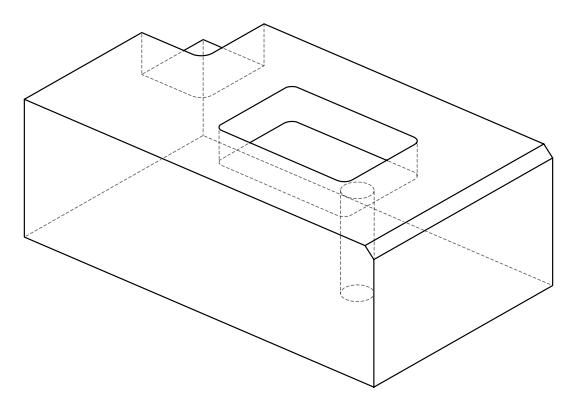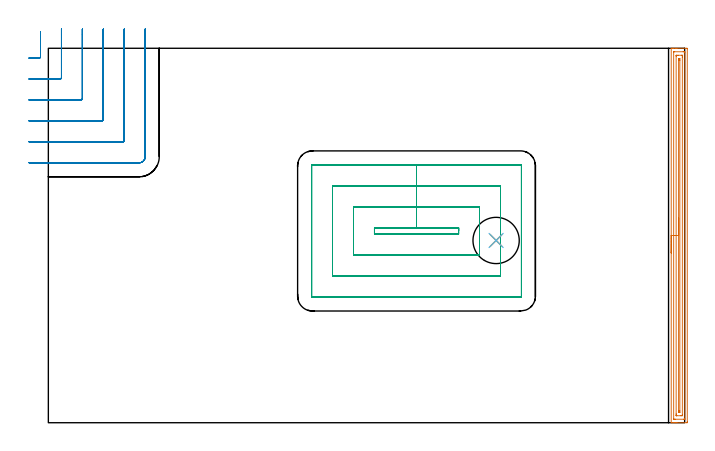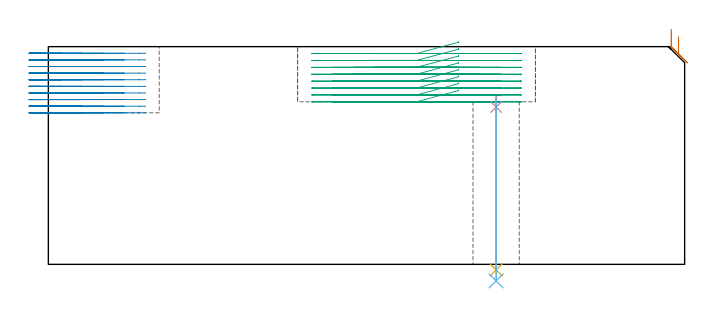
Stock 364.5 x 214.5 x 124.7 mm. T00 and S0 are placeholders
(PLAN: 6 operations, 4 tool changes, 36.6 min)
(1 AREA_MILL | FG_CHAMFER_SURFACE | UGT0205_001 | 7.04 min | 9079 mm3)
(2 MILL_CORNER_NOTCH_RECTANGULAR | CORNER_NOTCH_RECTANGULAR | NXT0201_012 | Follow Part, ap 4, ae 75% | 11.34 min | 176063 mm3)
(3 MILL_RECTANGULAR_POCKET | POCKET_RECTANGULAR_STRAIGHT | NXT0201_012 | Follow Part, ap 4, ae 75% | 17.33 min | 392769 mm3)
(4 SPOT_DRILL | STEP1HOLE | NXT0321_9005460120000 | 0.06 min | 227 mm3)
(5 DRILL_THROUGH_HOLE_INTO_CENTER | STEP1HOLE | NXT0301_065 | 0.4 min | 6249 mm3)
(6 DRILL_TO_ENLARGE_THROUGH_HOLE | STEP1HOLE | UGT0301_388 | 0.43 min | 44877 mm3)
(TOOL UGT0205_001 | Chamfer Mill 20 x 3 x 45 deg. | D20 FL50 Z2)
(TOOL NXT0201_012 | ENDMILL 16mm [2P460-1600-NA 1630] | D16 FL38 Z6)
(TOOL NXT0321_9005460120000 | NC Spot Drill, 142deg, 12mm, Carbide, Uncoated | D12 PA142 FL30 Z2)
(TOOL NXT0301_065 | Carbide Drill 9.4mm [860.1-0940-075A1-MM 2214] | D9.4 PA140 FL98 Z2)
(TOOL UGT0301_388 | Twist Drill 26.5 mm | D26.5 PA118 FL165 Z2)
(OP 1 AREA_MILL)
G17 G21 G94 G90
T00 M6
G54
G17 G0 G90 X356.8 Y97.25 S1061 M3
G43 Z134.7 H0
G94 G1 Y97.288 Z133.828 F250.
Y97.402 Z132.963
Y97.591 Z132.112
Y97.853 Z131.28
Y98.187 Z130.474
Y98.59 Z129.7
Y99.058 Z128.964
Y99.59 Z128.272
Y100.179 Z127.629
Y100.822 Z127.04
Y101.514 Z126.508
Y102.25 Z126.04
Y103.024 Z125.637
Y103.83 Z125.303
Y104.662 Z125.041
Y105.514 Z124.852
Y106.378 Z124.738
Y107.25 Z124.7
Y214.341
X356.803 Y214.49 Z124.688
X356.849 Y214.493 Z124.643
X357.22 Y214.5 Z124.28
X357.646 Z123.854
X358.28 Z123.215
X359.489 Z122.008
X360.063 Z121.431
X365.411 Z116.086
X365.7 Y214.498 Z115.797
X365.992 Y214.49 Z115.506
X365.999 Y214.198 Z115.499
X366. Y0.605 Z115.5
X365.997 Y0.299 Z115.502
X365.992 Y0.01 Z115.506
X365.698 Y0. Z115.799
X360.063 Z121.431
X359.489 Z122.008
X359.172 Z122.324
X358.598 Z122.899
X358.28 Z123.215
X357.219 Z124.28
X356.849 Y0.007 Z124.643
X356.803 Y0.01 Z124.688
X356.8 Y0.159 Z124.7
Y107.25
X358.214 Z123.286
X358.215 Y212.243 Z123.285
X358.218 Y212.375 Z123.282
X358.221 Y212.462 Z123.279
X358.226 Y212.492 Z123.274
X358.233 Y212.493 Z123.267
X358.28 Y212.496 Z123.22
X358.783 Y212.5 Z122.717
X363.628 Z117.872
X364.132 Y212.499 Z117.368
X364.52 Y212.492 Z116.98
X364.569 Y212.49 Z116.931
X364.579 Y212.309 Z116.921
X364.584 Y212.176 Z116.916
X364.585 Y212.11 Z116.915
Y2.257
X364.582 Y2.125 Z116.918
X364.579 Y2.038 Z116.921
X364.574 Y2.008 Z116.926
X364.567 Y2.007 Z116.933
X364.52 Y2.004 Z116.98
X364.017 Y2. Z117.483
X359.172 Z122.328
X358.668 Y2.002 Z122.832
X358.28 Y2.008 Z123.22
X358.231 Y2.01 Z123.269
X358.221 Y2.191 Z123.279
X358.216 Y2.324 Z123.284
X358.215 Y2.39 Z123.285
X358.214 Y107.25 Z123.286
X359.628 Z121.872
X359.629 Y209.868 Z121.871
X359.63 Y210.325 Z121.87
X359.633 Y210.433 Z121.867
X359.635 Y210.479 Z121.865
X359.714 Y210.49 Z121.786
X359.89 Y210.498 Z121.61
X360.063 Y210.499 Z121.437
X360.78 Y210.5 Z120.72
X362.737 Z118.763
X362.911 Y210.499 Z118.589
X363.028 Y210.497 Z118.472
X363.12 Y210.491 Z118.38
X363.165 Y210.486 Z118.335
X363.167 Y210.469 Z118.333
X363.169 Y210.325 Z118.331
X363.171 Y209.89 Z118.329
X363.172 Y209.433 Z118.328
X363.171 Y4.632 Z118.329
X363.17 Y4.175 Z118.33
X363.167 Y4.067 Z118.333
X363.165 Y4.021 Z118.335
X363.086 Y4.01 Z118.414
X362.91 Y4.002 Z118.59
X362.737 Y4.001 Z118.763
X362.02 Y4. Z119.48
X360.063 Z121.437
X359.889 Y4.001 Z121.611
X359.772 Y4.003 Z121.728
X359.68 Y4.009 Z121.82
X359.635 Y4.014 Z121.865
X359.633 Y4.031 Z121.867
X359.631 Y4.175 Z121.869
X359.629 Y4.61 Z121.871
X359.628 Y5.067 Z121.872
Y107.25
X361.043 Z120.457
Y207.736
X361.049 Y208.445 Z120.451
X361.052 Y208.49 Z120.448
X361.096 Y208.493 Z120.404
X361.197 Y208.497 Z120.303
X361.4 Y208.499 Z120.1
X361.603 Y208.497 Z119.897
X361.704 Y208.493 Z119.796
X361.748 Y208.49 Z119.752
X361.75 Y208.451 Z119.75
X361.757 Y207.737 Z119.743
Y207.648
Y6.852
X361.754 Y6.137 Z119.746
X361.752 Y6.054 Z119.748
X361.748 Y6.01 Z119.752
X361.704 Y6.007 Z119.796
X361.603 Y6.003 Z119.897
X361.4 Y6.002 Z120.1
X361.197 Y6.003 Z120.303
X361.096 Y6.007 Z120.404
X361.052 Y6.01 Z120.448
X361.05 Y6.049 Z120.45
X361.043 Y6.763 Z120.457
Y6.852
Y107.25
Y108.122 Z120.495
Y108.986 Z120.609
Y109.838 Z120.798
Y110.67 Z121.06
Y111.476 Z121.394
Y112.25 Z121.797
Y112.986 Z122.266
Y113.678 Z122.797
Y114.321 Z123.386
Y114.91 Z124.029
Y115.442 Z124.722
Y115.91 Z125.457
Y116.313 Z126.231
Y116.647 Z127.037
Y116.909 Z127.869
Y117.098 Z128.721
Y117.212 Z129.586
Y117.25 Z130.457
G0 Z134.7
M5
M2
(OP 2 MILL_CORNER_NOTCH_RECTANGULAR)
G17 G21 G94 G90
T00 M6
G54
G17 G0 G90 X-11. Y208.9 S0 M3
G43 Z134.7 H1
Z120.91
G94 G1 X-8. F250.
X-5.295 F500.
G3 X-4.5 Y209.695 R0.8
G1 Y221.114
Y224.114 F250.
G0 Z134.7
X-11. Y196.9
Z120.91
G1 X-8.
X6.705 F500.
G3 X7.5 Y197.695 R0.8
G1 Y222.5
Y225.5 F250.
G0 Z134.7
X-11. Y184.9
Z120.91
G1 X-8.
X18.704 F500.
G3 X19.5 Y185.696 R0.8
G1 Y222.5
Y225.5 F250.
G0 Z134.7
X-11. Y172.9
Z120.91
G1 X-8.
X30.704 F500.
G3 X31.5 Y173.696 R0.8
G1 Y222.5
Y225.5 F250.
G0 Z134.7
X-11. Y160.9
Z120.91
G1 X-8.
X42.704 F500.
G3 X43.5 Y161.696 R0.8
G1 Y222.5
Y225.5 F250.
G0 Z134.7
X-11. Y148.9
Z120.91
G1 X-8.
X52. F500.
G3 X55.5 Y152.4 R3.5
G1 Y222.5
Y225.5 F250.
G0 Z134.7
X-11. Y208.9
Z117.12
G1 X-8.
X-5.295 F500.
G3 X-4.5 Y209.695 R0.8
G1 Y221.114
Y224.114 F250.
G0 Z134.7
X-11. Y196.9
Z117.12
G1 X-8.
X6.705 F500.
G3 X7.5 Y197.695 R0.8
G1 Y222.5
Y225.5 F250.
G0 Z134.7
X-11. Y184.9
Z117.12
G1 X-8.
X18.704 F500.
G3 X19.5 Y185.696 R0.8
G1 Y222.5
Y225.5 F250.
G0 Z134.7
X-11. Y172.9
Z117.12
G1 X-8.
X30.704 F500.
G3 X31.5 Y173.696 R0.8
G1 Y222.5
Y225.5 F250.
G0 Z134.7
X-11. Y160.9
Z117.12
G1 X-8.
X42.704 F500.
G3 X43.5 Y161.696 R0.8
G1 Y222.5
Y225.5 F250.
G0 Z134.7
X-11. Y148.9
Z117.12
G1 X-8.
X52. F500.
G3 X55.5 Y152.4 R3.5
G1 Y222.5
Y225.5 F250.
G0 Z134.7
X-11. Y208.9
Z113.33
G1 X-8.
X-5.295 F500.
G3 X-4.5 Y209.695 R0.8
G1 Y221.114
Y224.114 F250.
G0 Z134.7
X-11. Y196.9
Z113.33
G1 X-8.
X6.705 F500.
G3 X7.5 Y197.695 R0.8
G1 Y222.5
Y225.5 F250.
G0 Z134.7
X-11. Y184.9
Z113.33
G1 X-8.
X18.704 F500.
G3 X19.5 Y185.696 R0.8
G1 Y222.5
Y225.5 F250.
G0 Z134.7
X-11. Y172.9
Z113.33
G1 X-8.
X30.704 F500.
G3 X31.5 Y173.696 R0.8
G1 Y222.5
Y225.5 F250.
G0 Z134.7
X-11. Y160.9
Z113.33
G1 X-8.
X42.704 F500.
G3 X43.5 Y161.696 R0.8
G1 Y222.5
Y225.5 F250.
G0 Z134.7
X-11. Y148.9
Z113.33
G1 X-8.
X52. F500.
G3 X55.5 Y152.4 R3.5
G1 Y222.5
Y225.5 F250.
G0 Z134.7
X-11. Y208.9
Z109.54
G1 X-8.
X-5.295 F500.
G3 X-4.5 Y209.695 R0.8
G1 Y221.114
Y224.114 F250.
G0 Z134.7
X-11. Y196.9
Z109.54
G1 X-8.
X6.705 F500.
G3 X7.5 Y197.695 R0.8
G1 Y222.5
Y225.5 F250.
G0 Z134.7
X-11. Y184.9
Z109.54
G1 X-8.
X18.704 F500.
G3 X19.5 Y185.696 R0.8
G1 Y222.5
Y225.5 F250.
G0 Z134.7
X-11. Y172.9
Z109.54
G1 X-8.
X30.704 F500.
G3 X31.5 Y173.696 R0.8
G1 Y222.5
Y225.5 F250.
G0 Z134.7
X-11. Y160.9
Z109.54
G1 X-8.
X42.704 F500.
G3 X43.5 Y161.696 R0.8
G1 Y222.5
Y225.5 F250.
G0 Z134.7
X-11. Y148.9
Z109.54
G1 X-8.
X52. F500.
G3 X55.5 Y152.4 R3.5
G1 Y222.5
Y225.5 F250.
G0 Z134.7
X-11. Y208.9
Z105.75
G1 X-8.
X-5.295 F500.
G3 X-4.5 Y209.695 R0.8
G1 Y221.114
Y224.114 F250.
G0 Z134.7
X-11. Y196.9
Z105.75
G1 X-8.
X6.705 F500.
G3 X7.5 Y197.695 R0.8
G1 Y222.5
Y225.5 F250.
G0 Z134.7
X-11. Y184.9
Z105.75
G1 X-8.
X18.704 F500.
G3 X19.5 Y185.696 R0.8
G1 Y222.5
Y225.5 F250.
G0 Z134.7
X-11. Y172.9
Z105.75
G1 X-8.
X30.704 F500.
G3 X31.5 Y173.696 R0.8
G1 Y222.5
Y225.5 F250.
G0 Z134.7
X-11. Y160.9
Z105.75
G1 X-8.
X42.704 F500.
G3 X43.5 Y161.696 R0.8
G1 Y222.5
Y225.5 F250.
G0 Z134.7
X-11. Y148.9
Z105.75
G1 X-8.
X52. F500.
G3 X55.5 Y152.4 R3.5
G1 Y222.5
Y225.5 F250.
G0 Z134.7
X-11. Y208.9
Z101.96
G1 X-8.
X-5.295 F500.
G3 X-4.5 Y209.695 R0.8
G1 Y221.114
Y224.114 F250.
G0 Z134.7
X-11. Y196.9
Z101.96
G1 X-8.
X6.705 F500.
G3 X7.5 Y197.695 R0.8
G1 Y222.5
Y225.5 F250.
G0 Z134.7
X-11. Y184.9
Z101.96
G1 X-8.
X18.704 F500.
G3 X19.5 Y185.696 R0.8
G1 Y222.5
Y225.5 F250.
G0 Z134.7
X-11. Y172.9
Z101.96
G1 X-8.
X30.704 F500.
G3 X31.5 Y173.696 R0.8
G1 Y222.5
Y225.5 F250.
G0 Z134.7
X-11. Y160.9
Z101.96
G1 X-8.
X42.704 F500.
G3 X43.5 Y161.696 R0.8
G1 Y222.5
Y225.5 F250.
G0 Z134.7
X-11. Y148.9
Z101.96
G1 X-8.
X52. F500.
G3 X55.5 Y152.4 R3.5
G1 Y222.5
Y225.5 F250.
G0 Z134.7
X-11. Y208.9
Z98.17
G1 X-8.
X-5.295 F500.
G3 X-4.5 Y209.695 R0.8
G1 Y221.114
Y224.114 F250.
G0 Z134.7
X-11. Y196.9
Z98.17
G1 X-8.
X6.705 F500.
G3 X7.5 Y197.695 R0.8
G1 Y222.5
Y225.5 F250.
G0 Z134.7
X-11. Y184.9
Z98.17
G1 X-8.
X18.704 F500.
G3 X19.5 Y185.696 R0.8
G1 Y222.5
Y225.5 F250.
G0 Z134.7
X-11. Y172.9
Z98.17
G1 X-8.
X30.704 F500.
G3 X31.5 Y173.696 R0.8
G1 Y222.5
Y225.5 F250.
G0 Z134.7
X-11. Y160.9
Z98.17
G1 X-8.
X42.704 F500.
G3 X43.5 Y161.696 R0.8
G1 Y222.5
Y225.5 F250.
G0 Z134.7
X-11. Y148.9
Z98.17
G1 X-8.
X52. F500.
G3 X55.5 Y152.4 R3.5
G1 Y222.5
Y225.5 F250.
G0 Z134.7
X-11. Y208.9
Z94.38
G1 X-8.
X-5.295 F500.
G3 X-4.5 Y209.695 R0.8
G1 Y221.114
Y224.114 F250.
G0 Z134.7
X-11. Y196.9
Z94.38
G1 X-8.
X6.705 F500.
G3 X7.5 Y197.695 R0.8
G1 Y222.5
Y225.5 F250.
G0 Z134.7
X-11. Y184.9
Z94.38
G1 X-8.
X18.704 F500.
G3 X19.5 Y185.696 R0.8
G1 Y222.5
Y225.5 F250.
G0 Z134.7
X-11. Y172.9
Z94.38
G1 X-8.
X30.704 F500.
G3 X31.5 Y173.696 R0.8
G1 Y222.5
Y225.5 F250.
G0 Z134.7
X-11. Y160.9
Z94.38
G1 X-8.
X42.704 F500.
G3 X43.5 Y161.696 R0.8
G1 Y222.5
Y225.5 F250.
G0 Z134.7
X-11. Y148.9
Z94.38
G1 X-8.
X52. F500.
G3 X55.5 Y152.4 R3.5
G1 Y222.5
Y225.5 F250.
G0 Z134.7
X-11. Y208.9
Z90.59
G1 X-8.
X-5.295 F500.
G3 X-4.5 Y209.695 R0.8
G1 Y221.114
Y224.114 F250.
G0 Z134.7
X-11. Y196.9
Z90.59
G1 X-8.
X6.705 F500.
G3 X7.5 Y197.695 R0.8
G1 Y222.5
Y225.5 F250.
G0 Z134.7
X-11. Y184.9
Z90.59
G1 X-8.
X18.704 F500.
G3 X19.5 Y185.696 R0.8
G1 Y222.5
Y225.5 F250.
G0 Z134.7
X-11. Y172.9
Z90.59
G1 X-8.
X30.704 F500.
G3 X31.5 Y173.696 R0.8
G1 Y222.5
Y225.5 F250.
G0 Z134.7
X-11. Y160.9
Z90.59
G1 X-8.
X42.704 F500.
G3 X43.5 Y161.696 R0.8
G1 Y222.5
Y225.5 F250.
G0 Z134.7
X-11. Y148.9
Z90.59
G1 X-8.
X52. F500.
G3 X55.5 Y152.4 R3.5
G1 Y222.5
Y225.5 F250.
G0 Z134.7
X-11. Y208.9
Z86.8
G1 X-8.
X-5.295 F500.
G3 X-4.5 Y209.695 R0.8
G1 Y221.114
Y224.114 F250.
G0 Z134.7
X-11. Y196.9
Z86.8
G1 X-8.
X6.705 F500.
G3 X7.5 Y197.695 R0.8
G1 Y222.5
Y225.5 F250.
G0 Z134.7
X-11. Y184.9
Z86.8
G1 X-8.
X18.704 F500.
G3 X19.5 Y185.696 R0.8
G1 Y222.5
Y225.5 F250.
G0 Z134.7
X-11. Y172.9
Z86.8
G1 X-8.
X30.704 F500.
G3 X31.5 Y173.696 R0.8
G1 Y222.5
Y225.5 F250.
G0 Z134.7
X-11. Y160.9
Z86.8
G1 X-8.
X42.704 F500.
G3 X43.5 Y161.696 R0.8
G1 Y222.5
Y225.5 F250.
G0 Z134.7
X-11. Y148.9
Z86.8
G1 X-8.
X52. F500.
G3 X55.5 Y152.4 R3.5
G1 Y222.5
Y225.5 F250.
G0 Z134.7
M5
M2
(OP 3 MILL_RECTANGULAR_POCKET)
G17 G21 G94 G90
T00 M6
G54
G17 G0 G90 X235. Y109.862 S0 M3
G43 Z134.7 H1
Z127.7
G94 G1 Y111.7 Z127.207 F250.
X210.9 Z120.75
X186.8 F500.
Y108.
X235.
Y111.7
X210.9
Y123.7
X174.8
Y96.
X247.
Y123.7
X210.9
Y135.7
X162.8
Y84.
X259.
Y135.7
X210.9
Y147.7
X151.3
G3 X150.8 Y147.2 R0.5
G1 Y72.5
G3 X151.3 Y72. R0.5
G1 X270.5
G3 X271. Y72.5 R0.5
G1 Y147.2
G3 X270.5 Y147.7 R0.5
G1 X210.9
X209.9
G0 X235. Y109.862 Z123.75
G1 Y111.7 Z123.258 F250.
X210.9 Z116.8
X186.8 F500.
Y108.
X235.
Y111.7
X210.9
Y123.7
X174.8
Y96.
X247.
Y123.7
X210.9
Y135.7
X162.8
Y84.
X259.
Y135.7
X210.9
Y147.7
X151.3
G3 X150.8 Y147.2 R0.5
G1 Y72.5
G3 X151.3 Y72. R0.5
G1 X270.5
G3 X271. Y72.5 R0.5
G1 Y147.2
G3 X270.5 Y147.7 R0.5
G1 X210.9
X209.9
G0 X235. Y109.862 Z119.8
G1 Y111.7 Z119.308 F250.
X210.9 Z112.85
X186.8 F500.
Y108.
X235.
Y111.7
X210.9
Y123.7
X174.8
Y96.
X247.
Y123.7
X210.9
Y135.7
X162.8
Y84.
X259.
Y135.7
X210.9
Y147.7
X151.3
G3 X150.8 Y147.2 R0.5
G1 Y72.5
G3 X151.3 Y72. R0.5
G1 X270.5
G3 X271. Y72.5 R0.5
G1 Y147.2
G3 X270.5 Y147.7 R0.5
G1 X210.9
X209.9
G0 X235. Y109.862 Z115.85
G1 Y111.7 Z115.358 F250.
X210.9 Z108.9
X186.8 F500.
Y108.
X235.
Y111.7
X210.9
Y123.7
X174.8
Y96.
X247.
Y123.7
X210.9
Y135.7
X162.8
Y84.
X259.
Y135.7
X210.9
Y147.7
X151.3
G3 X150.8 Y147.2 R0.5
G1 Y72.5
G3 X151.3 Y72. R0.5
G1 X270.5
G3 X271. Y72.5 R0.5
G1 Y147.2
G3 X270.5 Y147.7 R0.5
G1 X210.9
X209.9
G0 X235. Y109.862 Z111.9
G1 Y111.7 Z111.408 F250.
X210.9 Z104.95
X186.8 F500.
Y108.
X235.
Y111.7
X210.9
Y123.7
X174.8
Y96.
X247.
Y123.7
X210.9
Y135.7
X162.8
Y84.
X259.
Y135.7
X210.9
Y147.7
X151.3
G3 X150.8 Y147.2 R0.5
G1 Y72.5
G3 X151.3 Y72. R0.5
G1 X270.5
G3 X271. Y72.5 R0.5
G1 Y147.2
G3 X270.5 Y147.7 R0.5
G1 X210.9
X209.9
G0 X235. Y109.862 Z107.95
G1 Y111.7 Z107.458 F250.
X210.9 Z101.
X186.8 F500.
Y108.
X235.
Y111.7
X210.9
Y123.7
X174.8
Y96.
X247.
Y123.7
X210.9
Y135.7
X162.8
Y84.
X259.
Y135.7
X210.9
Y147.7
X151.3
G3 X150.8 Y147.2 R0.5
G1 Y72.5
G3 X151.3 Y72. R0.5
G1 X270.5
G3 X271. Y72.5 R0.5
G1 Y147.2
G3 X270.5 Y147.7 R0.5
G1 X210.9
X209.9
G0 X235. Y109.862 Z104.
G1 Y111.7 Z103.508 F250.
X210.9 Z97.05
X186.8 F500.
Y108.
X235.
Y111.7
X210.9
Y123.7
X174.8
Y96.
X247.
Y123.7
X210.9
Y135.7
X162.8
Y84.
X259.
Y135.7
X210.9
Y147.7
X151.3
G3 X150.8 Y147.2 R0.5
G1 Y72.5
G3 X151.3 Y72. R0.5
G1 X270.5
G3 X271. Y72.5 R0.5
G1 Y147.2
G3 X270.5 Y147.7 R0.5
G1 X210.9
X209.9
G0 X235. Y109.862 Z100.05
G1 Y111.7 Z99.558 F250.
X210.9 Z93.1
X186.8 F500.
Y108.
X235.
Y111.7
X210.9
Y123.7
X174.8
Y96.
X247.
Y123.7
X210.9
Y135.7
X162.8
Y84.
X259.
Y135.7
X210.9
Y147.7
X151.3
G3 X150.8 Y147.2 R0.5
G1 Y72.5
G3 X151.3 Y72. R0.5
G1 X270.5
G3 X271. Y72.5 R0.5
G1 Y147.2
G3 X270.5 Y147.7 R0.5
G1 X210.9
X209.9
G0 Z134.7
M5
M2
(OP 4 SPOT_DRILL)
G17 G21 G94 G90
T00 M6
G54
G17 G0 G90 X256.5 Y104.4 S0 M3
G43 Z134.7 H0
G94 G81 G98 Z90.1 F250. R96.1
G80
M5
M2
(OP 5 DRILL_THROUGH_HOLE_INTO_CENTER)
G17 G21 G94 G90
T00 M6
G54
G17 G0 G90 X256.5 Y104.4 S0 M3
G43 Z134.7 H1
G94 G73 G98 Z-3.211 F250. Q8.756 R95.1
G80
M5
M2
(OP 6 DRILL_TO_ENLARGE_THROUGH_HOLE)
G17 G21 G94 G90
T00 M6
G54
G17 G0 G90 X256.5 Y104.4 S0 M3
G43 Z134.7 H0
G94 G73 G98 Z-9.461 F250. Q25.64 R95.1
G80
M5
M2
